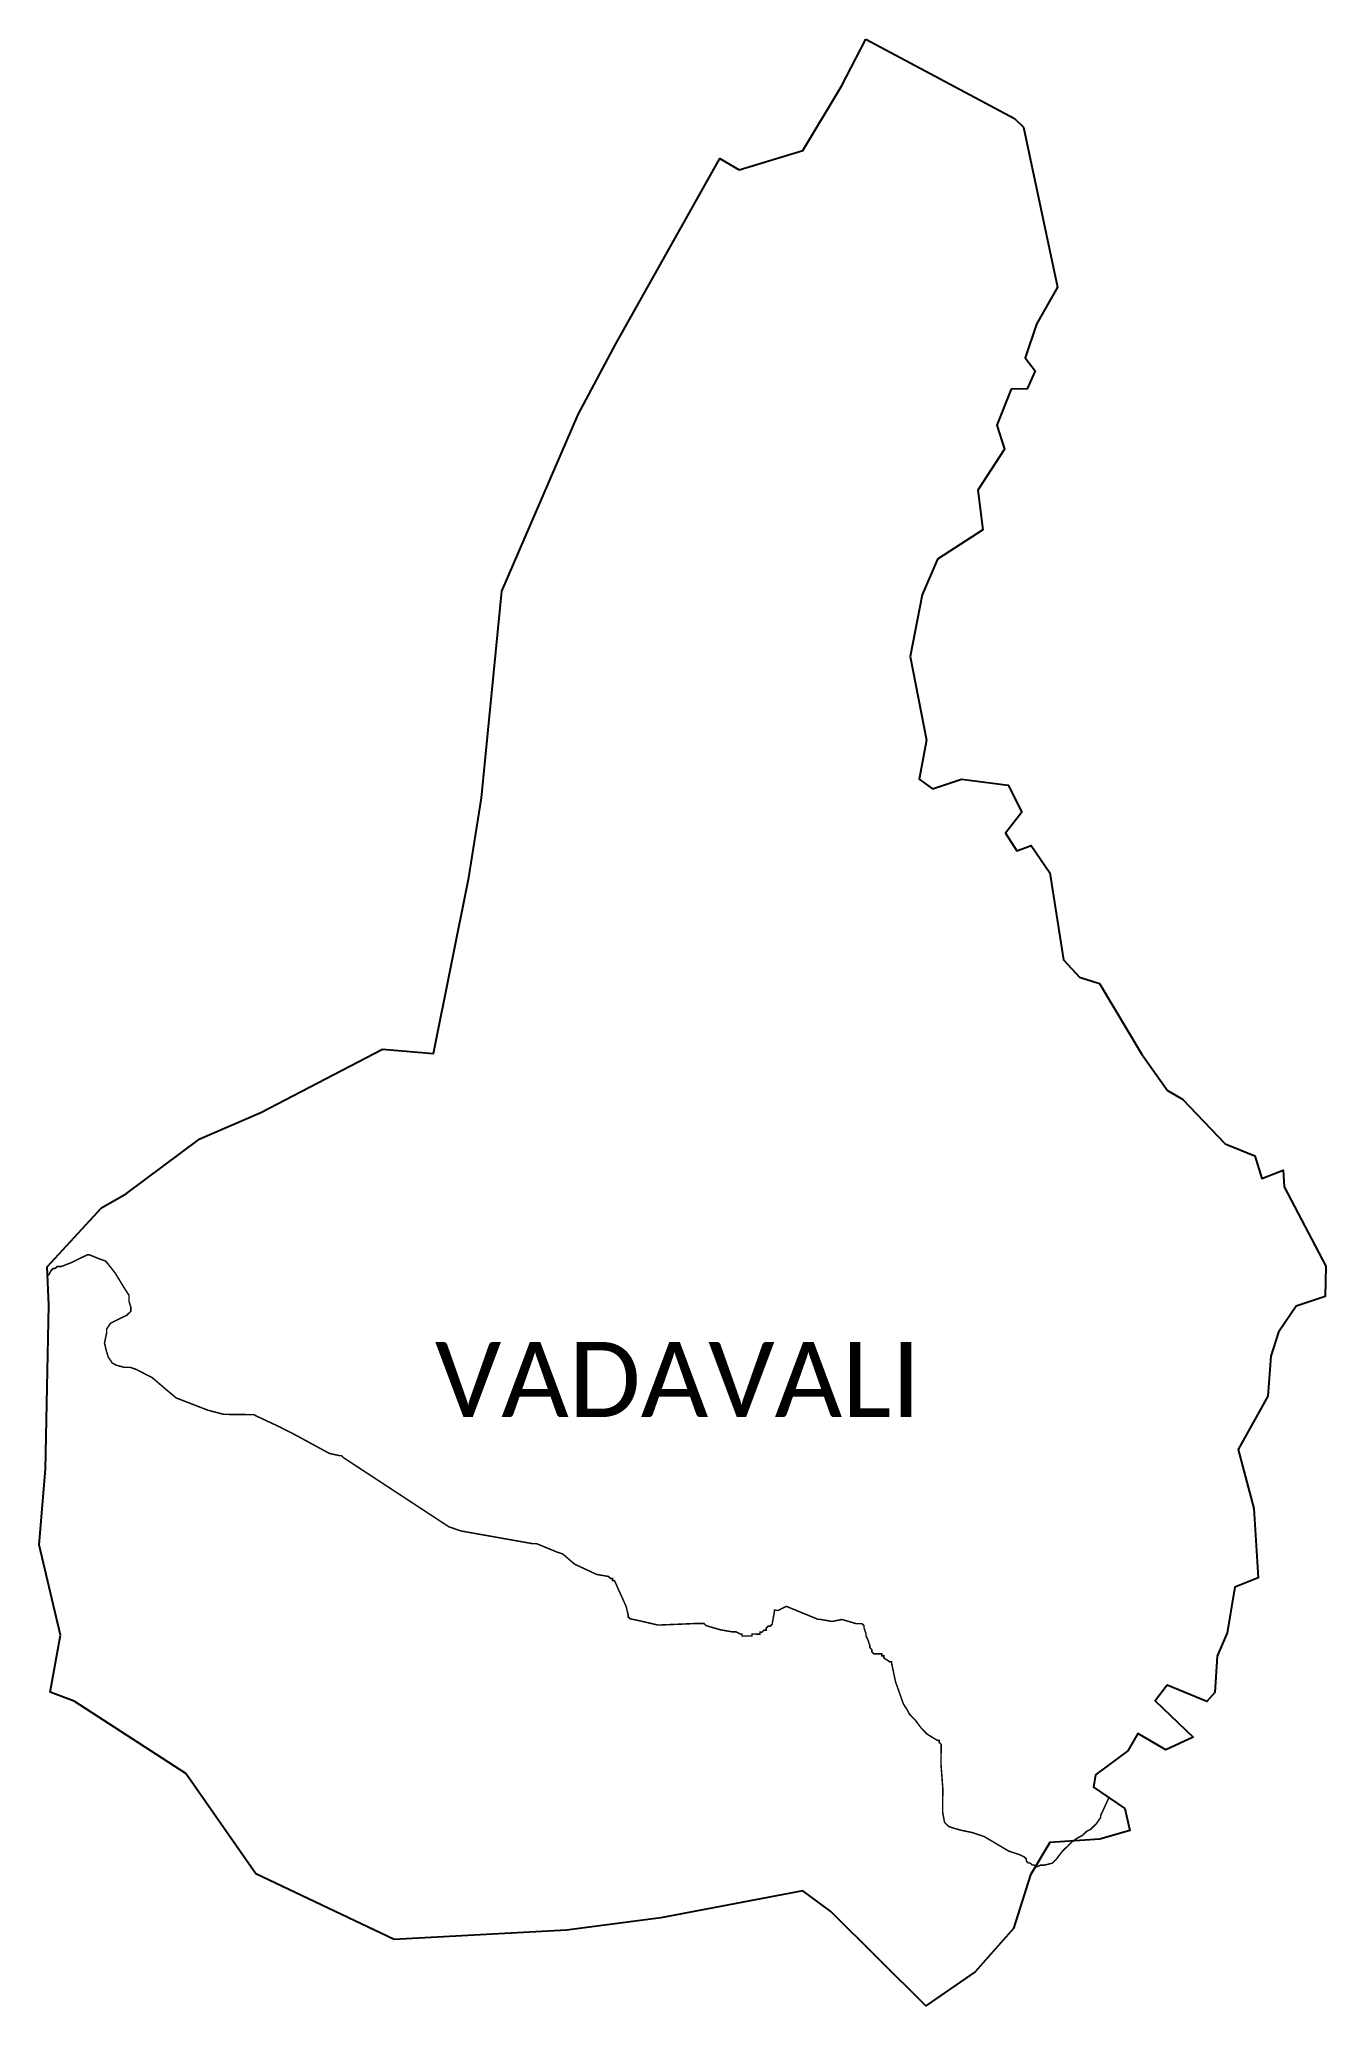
# Model space of a CAD drawing. Header units: metres. Extents: x 286961 to 289535, y 2012164 to 2016097.
import ezdxf

# ---------------------------------------------------------------- set-up
doc = ezdxf.new("R2010")
doc.units = ezdxf.units.M
for name, color, linetype in [('ddddd', 7, 'Continuous'), ('HAZARDS LINE', 1, 'Continuous'), ('VILLAGE BOUNDRY', 10, 'Continuous')]:
    doc.layers.add(name, color=color, linetype=linetype)
doc.styles.get("Standard").update_dxf_attribs({"font": 'simplex.shx'})

msp = doc.modelspace()

# ---------------------------------------------------------------- linework, layer by layer
at = {"layer": 'HAZARDS LINE', "lineweight": 18}
msp.add_lwpolyline([(289101.1, 2012579.9, 3, 3, 0), (289084.6, 2012544.2, 3, 3, 0), (289084.5, 2012540.2, 3, 3, 0), (289076.4, 2012528.3, 3, 3, 0), (289064.4, 2012516.4, 3, 3, 0), (289056.3, 2012512.4, 3, 3, 0), (289048.3, 2012504.5, 3, 3, 0), (289040.2, 2012500.5, 3, 3, 0), (289028.2, 2012492.6, 3, 3, 0), (289024.1, 2012488.6, 3, 3, 0), (289008, 2012472.7, 3, 3, 0), (288995.9, 2012456.8, 3, 3, 0), (288987.8, 2012448.9, 3, 3, 0), (288971.8, 2012445, 3, 3, 0), (288963.8, 2012445, 3, 3, 0), (288955.7, 2012441.1, 3, 3, 0), (288951.8, 2012445.1, 3, 3, 0), (288947.7, 2012445.2, 3, 3, 0), (288943.8, 2012449.2, 3, 3, 0), (288939.8, 2012449.2, 3, 3, 0), (288935.8, 2012453.3, 3, 3, 0), (288935.8, 2012457.3, 3, 3, 0), (288931.9, 2012461.3, 3, 3, 0), (288923.9, 2012465.4, 3, 3, 0), (288899.9, 2012473.5, 3, 3, 0), (288852.1, 2012501.9, 3, 3, 0), (288828.1, 2012510.1, 3, 3, 0), (288808.2, 2012514.2, 3, 3, 0), (288792.2, 2012518.4, 3, 3, 0), (288780.2, 2012522.5, 3, 3, 0), (288772.2, 2012530.5, 3, 3, 0), (288768.4, 2012550.6, 3, 3, 0), (288768.7, 2012598.6, 3, 3, 0), (288765.1, 2012646.7, 3, 3, 0), (288765.4, 2012686.7, 3, 3, 0), (288761.4, 2012690.7, 3, 3, 0), (288761.4, 2012694.7, 3, 3, 0), (288757.4, 2012694.8, 3, 3, 0), (288737.5, 2012706.9, 3, 3, 0), (288725.6, 2012719, 3, 3, 0), (288713.7, 2012735.1, 3, 3, 0), (288701.8, 2012747.2, 3, 3, 0), (288697.8, 2012755.3, 3, 3, 0), (288689.9, 2012767.3, 3, 3, 0), (288674.2, 2012811.5, 3, 3, 0), (288666.5, 2012847.6, 3, 3, 0), (288666.5, 2012851.6, 3, 3, 0), (288662.5, 2012851.6, 3, 3, 0), (288650.6, 2012859.7, 3, 3, 0), (288650.6, 2012863.7, 3, 3, 0), (288646.6, 2012863.7, 3, 3, 0), (288646.6, 2012867.7, 3, 3, 0), (288630.6, 2012867.8, 3, 3, 0), (288626.6, 2012871.9, 3, 3, 0), (288626.7, 2012875.9, 3, 3, 0), (288622.7, 2012879.9, 3, 3, 0), (288622.7, 2012883.9, 3, 3, 0), (288618.8, 2012896, 3, 3, 0), (288614.9, 2012904, 3, 3, 0), (288614.9, 2012908, 3, 3, 0), (288611, 2012920, 3, 3, 0), (288611, 2012924, 3, 3, 0), (288607, 2012928.1, 3, 3, 0), (288595, 2012928.2, 3, 3, 0), (288567.1, 2012936.4, 3, 3, 0), (288547, 2012932.5, 3, 3, 0), (288523, 2012936.7, 3, 3, 0), (288519, 2012936.7, 3, 3, 0), (288455.6, 2012962.7, 3, 3, 0), (288439.5, 2012954.8, 3, 3, 0), (288431.5, 2012954.9, 3, 3, 0), (288431.5, 2012950.9, 3, 3, 0), (288427.2, 2012926.9, 3, 3, 0), (288423.2, 2012922.9, 3, 3, 0), (288419.2, 2012923, 3, 3, 0), (288415.1, 2012919, 3, 3, 0), (288415.1, 2012915, 3, 3, 0), (288411.1, 2012915, 3, 3, 0), (288407, 2012911.1, 3, 3, 0), (288403, 2012911.1, 3, 3, 0), (288403, 2012907.1, 3, 3, 0), (288387, 2012907.3, 3, 3, 0), (288386.9, 2012903.3, 3, 3, 0), (288366.9, 2012903.5, 3, 3, 0), (288366.9, 2012907.5, 3, 3, 0), (288362.9, 2012907.5, 3, 3, 0), (288355, 2012911.6, 3, 3, 0), (288347, 2012911.7, 3, 3, 0), (288323, 2012915.9, 3, 3, 0), (288295, 2012924.2, 3, 3, 0), (288291.1, 2012928.3, 3, 3, 0), (288275, 2012928.4, 3, 3, 0), (288198.9, 2012925.2, 3, 3, 0), (288162.9, 2012933.6, 3, 3, 0), (288142.9, 2012937.8, 3, 3, 0), (288139, 2012941.8, 3, 3, 0), (288139, 2012945.8, 3, 3, 0), (288135.2, 2012961.9, 3, 3, 0), (288111.7, 2013014.2, 3, 3, 0), (288107.7, 2013014.3, 3, 3, 0), (288107.7, 2013018.3, 3, 3, 0), (288103.7, 2013018.3, 3, 3, 0), (288099.7, 2013022.4, 3, 3, 0), (288075.7, 2013026.6, 3, 3, 0), (288031.9, 2013047.1, 3, 3, 0), (288008.1, 2013067.4, 3, 3, 0), (287996.1, 2013071.5, 3, 3, 0), (287956.2, 2013087.9, 3, 3, 0), (287948.2, 2013088, 3, 3, 0), (287804.3, 2013113.5, 3, 3, 0), (287780.3, 2013121.8, 3, 3, 0), (287569.4, 2013260.1, 3, 3, 0), (287565.4, 2013264.2, 3, 3, 0), (287561.4, 2013264.2, 3, 3, 0), (287541.5, 2013268.4, 3, 3, 0), (287473.7, 2013305.2, 3, 3, 0), (287441.9, 2013321.5, 3, 3, 0), (287398, 2013342, 3, 3, 0), (287390, 2013346.1, 3, 3, 0), (287330, 2013346.7, 3, 3, 0), (287298, 2013355, 3, 3, 0), (287266.1, 2013367.4, 3, 3, 0), (287234.2, 2013379.7, 3, 3, 0), (287186.5, 2013420.2, 3, 3, 0), (287154.6, 2013436.6, 3, 3, 0), (287142.6, 2013440.7, 3, 3, 0), (287130.6, 2013440.8, 3, 3, 0), (287114.7, 2013445, 3, 3, 0), (287106.7, 2013449.1, 3, 3, 0), (287098.8, 2013461.2, 3, 3, 0), (287094.9, 2013473.3, 3, 3, 0), (287091.1, 2013489.3, 3, 3, 0), (287095.3, 2013509.3, 3, 3, 0), (287095.4, 2013517.3, 3, 3, 0), (287103.5, 2013529.3, 3, 3, 0), (287135.7, 2013545, 3, 3, 0), (287139.7, 2013548.9, 3, 3, 0), (287143.8, 2013552.9, 3, 3, 0), (287143.9, 2013560.9, 3, 3, 0), (287140, 2013573, 3, 3, 0), (287140.1, 2013585, 3, 3, 0), (287132.2, 2013597.1, 3, 3, 0), (287112.5, 2013629.3, 3, 3, 0), (287096.7, 2013649.5, 3, 3, 0), (287092.7, 2013653.6, 3, 3, 0), (287080.8, 2013657.7, 3, 3, 0), (287060.8, 2013665.9, 3, 3, 0), (287056.8, 2013665.9, 3, 3, 0), (287024.6, 2013650.2, 3, 3, 0), (287004.5, 2013642.4, 3, 3, 0), (286996.5, 2013642.5, 3, 3, 0), (286992.4, 2013638.6, 3, 3, 0), (286988.4, 2013638.6, 3, 3, 0), (286984.4, 2013634.6, 3, 3, 0), (286980.3, 2013626.7, 3, 3, 0), (286976.9, 2013623.3, 3, 3, 0)], format="xyseb", dxfattribs=at)
at = {"layer": 'VILLAGE BOUNDRY', "color": 3, "flags": 128}
msp.add_lwpolyline([(286982.7, 2012790.8), (287002.9, 2012905.1)], dxfattribs=at)
at = {"layer": 'VILLAGE BOUNDRY', "color": 3}
for points in [[(287002.9, 2012905.1, 0), (286960.7, 2013085.4, 0), (286972.9, 2013237.2, 0), (286979.5, 2013565.1, 0), (286976.1, 2013641.5, 0), (287085.2, 2013760, 0), (287135.3, 2013788.2, 0), (287282, 2013898.1, 0), (287404.1, 2013950.8, 0), (287647.2, 2014077.3, 0), (287749.2, 2014068.6, 0), (287820.1, 2014420.5, 0), (287845.4, 2014579.8, 0), (287886.2, 2014993.1, 0), (288039.3, 2015346.6, 0), (288114.5, 2015488.2, 0), (288322.4, 2015859.1, 0), (288361, 2015836.4, 0), (288488.4, 2015874.6, 0), (288566.2, 2016003.7, 0), (288614.5, 2016097.2, 0), (288614.5, 2016097.2, 0)], [(288614.5, 2016097.2, 0), (288912, 2015938.9, 0), (288930.4, 2015921.8, 0), (288998.5, 2015601.6, 0), (288956.1, 2015527.3, 0), (288933.6, 2015459.9, 0), (288953.6, 2015434, 0), (288937.3, 2015398.2, 0), (288905.8, 2015397.7, 0), (288876.6, 2015325.1, 0), (288892.1, 2015277.4, 0), (288838.8, 2015195.1, 0), (288849.1, 2015116.1, 0), (288758.4, 2015057.5, 0), (288727.6, 2014986.2, 0), (288703.3, 2014862.4, 0), (288736.4, 2014695.2, 0), (288721.2, 2014617.3, 0), (288748.3, 2014598.2, 0), (288805.9, 2014617.3, 0), (288899.4, 2014605, 0), (288927.1, 2014551.4, 0), (288894.2, 2014509.6, 0), (288917, 2014474.2, 0), (288945.8, 2014484.6, 0), (288982.8, 2014429.6, 0), (289010.3, 2014255.7, 0), (289042.4, 2014221.1, 0), (289082.5, 2014208.3, 0), (289166.4, 2014068, 0), (289218.4, 2013994.8, 0), (289248.3, 2013977, 0), (289334, 2013887.8, 0), (289392.9, 2013864.1, 0), (289407.2, 2013818.2, 0), (289450, 2013835.3, 0), (289451.7, 2013801.5, 0), (289534.9, 2013643.2, 0), (289534.1, 2013582.3, 0), (289476.1, 2013562.9, 0), (289440.7, 2013511.2, 0), (289425.4, 2013462.8, 0), (289419.3, 2013383.3, 0), (289359.5, 2013276.7, 0), (289391, 2013158.7, 0), (289399.5, 2013019.9, 0), (289353.4, 2013000.9, 0), (289338, 2012910, 0), (289317.8, 2012863.1, 0), (289313.4, 2012790.4, 0), (289296.9, 2012772.2, 0), (289217.8, 2012805, 0), (289194, 2012773.8, 0), (289269.7, 2012700.9, 0), (289214.7, 2012675.6, 0), (289158.9, 2012708.6, 0), (289138.9, 2012673.9, 0), (289074.1, 2012625.4, 0), (289070, 2012600.9, 0), (289133.3, 2012558, 0), (289143.2, 2012514.5, 0), (289083.1, 2012496.9, 0), (288983, 2012490, 0), (288944.5, 2012425.8, 0), (288909.9, 2012318.5, 0), (288833.3, 2012231.7, 0), (288734.7, 2012163.9, 0), (288544.9, 2012352.1, 0), (288488.6, 2012393.5, 0), (288204.4, 2012339.6, 0), (288015.8, 2012314.7, 0), (287670.6, 2012296.6, 0), (287393.9, 2012427.6, 0), (287253.9, 2012628, 0), (287030.1, 2012773.1, 0), (286982.7, 2012790.8, 0)]]:
    msp.add_polyline3d(points, dxfattribs=at)

# ---------------------------------------------------------------- texts
at = {"layer": 'ddddd', "insert": (287752.4, 2013491.4), "char_height": 150, "attachment_point": 1}
msp.add_mtext_dynamic_manual_height_columns('{\\fCalibri|b0|i0|c0|p34;VADAVALI}', width=1877.914, gutter_width=1, heights=[0], dxfattribs=at)

doc.saveas('drawing.dxf')
